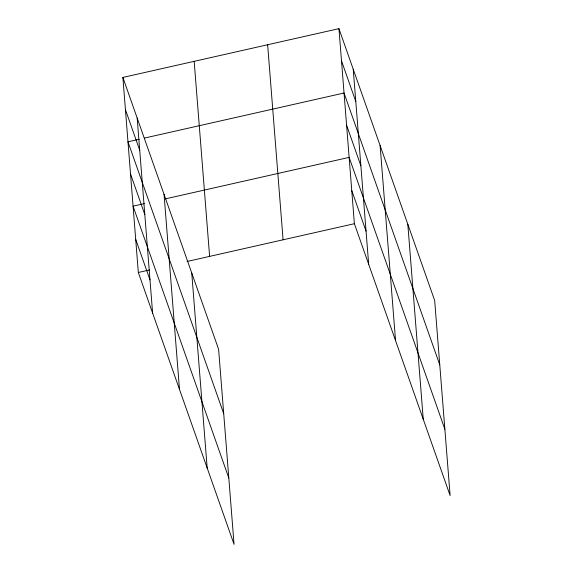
<?xml version="1.0" encoding="UTF-8"?>
<svg xmlns="http://www.w3.org/2000/svg" width="573" height="573" viewBox="0 0 573 573"><rect width="100%" height="100%" fill="white"/><g stroke="black" fill="none" stroke-linecap="round" stroke-linejoin="round"><path stroke-width="0.86" d="M122.88 77.434L218.614 349.301L234.056 544.35L138.322 272.483L122.88 77.434L338.944 28.65L434.678 300.517L450.12 495.566L354.386 223.699L338.944 28.65M139.275 139.246L127.972 141.796L223.714 413.67M144.496 138.072L344.036 93.019L439.778 364.886M144.375 203.616L133.072 206.165L228.806 478.032M165.239 198.903L349.136 157.382L444.87 429.249M138.322 272.483L149.625 269.933M187.013 261.489L354.386 223.699M341.487 60.831L355.783 101.421M346.586 125.201L360.875 165.783M351.758 190.544L366.054 231.127M125.423 109.615L139.719 150.205M130.522 173.984L144.811 214.567M135.694 239.321L149.99 279.911M407.804 224.193L423.246 419.243M380.114 145.556L395.556 340.606M353.233 69.24L368.675 264.289M267.641 44.751L283.083 239.801M194.175 61.332L209.618 256.382M191.74 272.977L207.182 468.026M164.05 194.34L179.492 389.389M137.169 118.017L152.611 313.073"/></g></svg>
